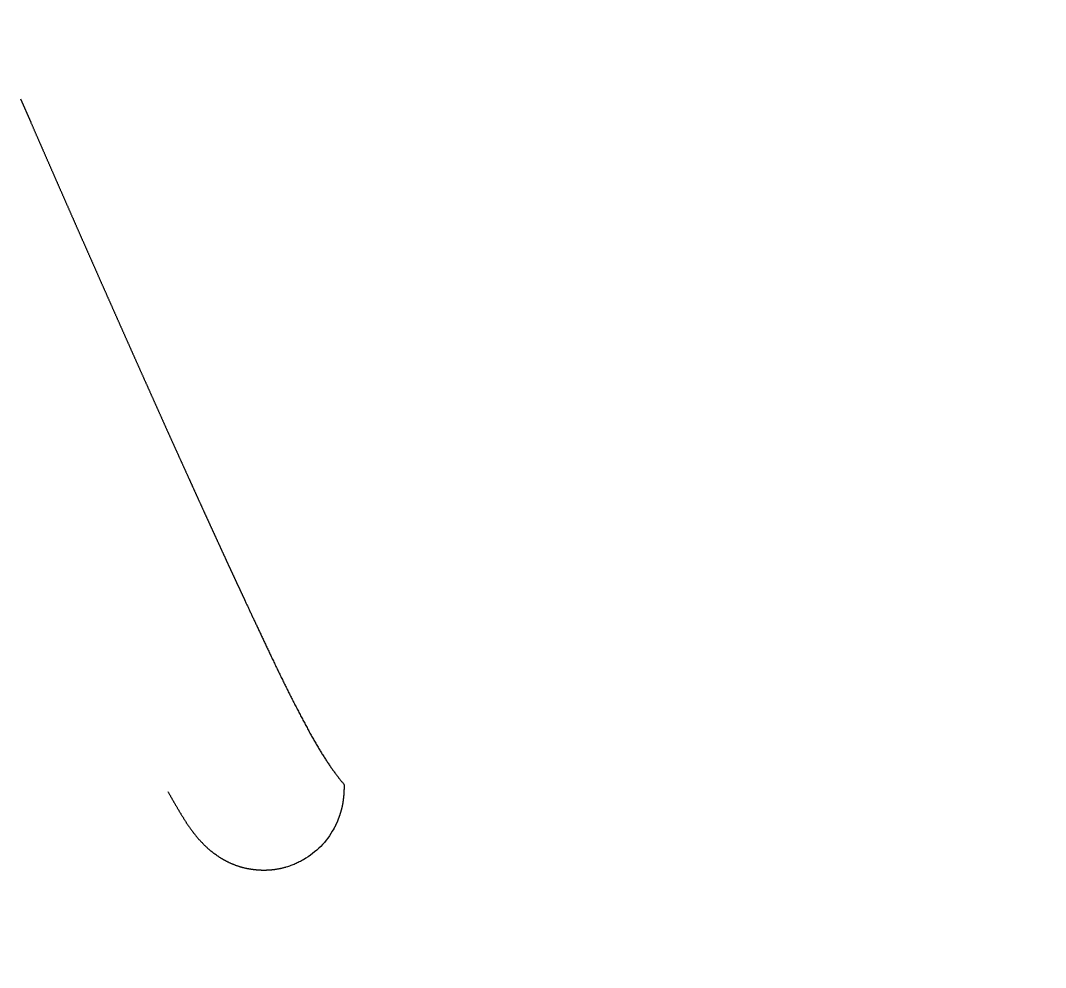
# Model space of a CAD drawing. Extents: x -120222 to -41942, y -19134 to 30932.
# Drawn here: x -97789.46 to -97749.42, y 2822.66 to 2859.68 of the extents above; entities that cross this region are included whole.
import ezdxf

# ---------------------------------------------------------------- set-up
doc = ezdxf.new("R2010")
doc.units = 0
doc.header["$LTSCALE"] = 150
doc.header["$MEASUREMENT"] = 0
doc.linetypes.add('______-18', pattern=[1.2, 0.6, -0.6])
doc.layers.get('0').update_dxf_attribs({"linetype": 'CONTINUOUS'})
doc.layers.add('___B', color=7, linetype='CONTINUOUS')

# ---------------------------------------------------------------- blocks, each defined once
blk = doc.blocks.new('____-247')
at = {"color": 1, "linetype": '______-18'}
blk.add_line((-104224.569, -1692.081), (-104224.17, -1692.996), dxfattribs=at)
at = {"color": 1, "linetype": '______-18', "flags": 128}
for points in [[(-104224.17, -1692.996), (-104224.16, -1693.019), (-104224.15, -1693.042), (-104224.14, -1693.065), (-104224.13, -1693.088), (-104224.12, -1693.111), (-104224.11, -1693.133), (-104224.1, -1693.156), (-104224.09, -1693.179), (-104224.08, -1693.202), (-104224.07, -1693.225), (-104224.06, -1693.248), (-104224.05, -1693.271), (-104224.04, -1693.293), (-104224.03, -1693.316), (-104224.02, -1693.339), (-104224.01, -1693.362), (-104224, -1693.385), (-104223.991, -1693.408), (-104223.981, -1693.43), (-104223.971, -1693.453), (-104223.961, -1693.476), (-104223.951, -1693.499), (-104223.941, -1693.522), (-104223.931, -1693.545), (-104223.921, -1693.567), (-104223.911, -1693.59), (-104223.901, -1693.613), (-104223.891, -1693.636), (-104223.881, -1693.659), (-104223.871, -1693.682), (-104223.861, -1693.704), (-104223.851, -1693.727), (-104223.841, -1693.75), (-104223.831, -1693.773), (-104223.821, -1693.796), (-104223.811, -1693.819), (-104223.801, -1693.841), (-104223.791, -1693.864), (-104223.781, -1693.887), (-104223.771, -1693.91), (-104223.761, -1693.933), (-104223.751, -1693.956), (-104223.741, -1693.978), (-104223.731, -1694.001), (-104223.721, -1694.024), (-104223.711, -1694.047), (-104223.701, -1694.07), (-104223.691, -1694.093), (-104223.681, -1694.115), (-104223.671, -1694.138), (-104223.661, -1694.161), (-104223.651, -1694.184), (-104223.641, -1694.207), (-104223.631, -1694.229), (-104223.621, -1694.252), (-104223.611, -1694.275), (-104223.601, -1694.298), (-104223.591, -1694.321), (-104223.582, -1694.344), (-104223.572, -1694.366), (-104223.562, -1694.389), (-104223.552, -1694.412), (-104223.542, -1694.435), (-104223.532, -1694.458), (-104223.522, -1694.481), (-104223.512, -1694.503), (-104223.502, -1694.526), (-104223.492, -1694.549), (-104223.482, -1694.572), (-104223.472, -1694.595), (-104223.462, -1694.617), (-104223.452, -1694.64), (-104223.442, -1694.663), (-104223.432, -1694.686), (-104223.422, -1694.709), (-104223.412, -1694.731), (-104223.402, -1694.754), (-104223.392, -1694.777), (-104223.382, -1694.8), (-104223.372, -1694.823), (-104223.362, -1694.845), (-104223.352, -1694.868), (-104223.342, -1694.891), (-104223.332, -1694.914), (-104223.322, -1694.936), (-104223.312, -1694.959), (-104223.302, -1694.982), (-104223.292, -1695.005), (-104223.282, -1695.027), (-104223.272, -1695.05), (-104223.262, -1695.073), (-104223.252, -1695.095), (-104223.242, -1695.118), (-104223.232, -1695.141), (-104223.222, -1695.164), (-104223.213, -1695.186), (-104223.203, -1695.209), (-104223.193, -1695.232), (-104223.183, -1695.254), (-104223.173, -1695.277), (-104223.163, -1695.3), (-104223.153, -1695.323), (-104223.143, -1695.345), (-104223.133, -1695.368), (-104223.123, -1695.391), (-104223.113, -1695.413), (-104223.103, -1695.436), (-104223.093, -1695.459), (-104223.083, -1695.481), (-104223.073, -1695.504), (-104223.063, -1695.527), (-104223.053, -1695.549), (-104223.043, -1695.572), (-104223.034, -1695.595), (-104223.024, -1695.617), (-104223.014, -1695.64), (-104223.004, -1695.663), (-104222.994, -1695.685), (-104222.984, -1695.708), (-104222.974, -1695.73), (-104222.964, -1695.753), (-104222.954, -1695.776), (-104222.944, -1695.798), (-104222.934, -1695.821), (-104222.924, -1695.844), (-104222.914, -1695.866), (-104222.905, -1695.889), (-104222.895, -1695.911), (-104222.885, -1695.934), (-104222.875, -1695.957), (-104222.865, -1695.979), (-104222.855, -1696.002), (-104222.845, -1696.024), (-104222.835, -1696.047), (-104222.825, -1696.069), (-104222.815, -1696.092), (-104222.805, -1696.115), (-104222.795, -1696.137), (-104222.786, -1696.16), (-104222.776, -1696.182), (-104222.766, -1696.205), (-104222.756, -1696.227), (-104222.746, -1696.25), (-104222.736, -1696.272), (-104222.726, -1696.295), (-104222.716, -1696.318), (-104222.706, -1696.34), (-104222.696, -1696.363), (-104222.687, -1696.385), (-104222.677, -1696.408), (-104222.667, -1696.43), (-104222.657, -1696.453), (-104222.647, -1696.475), (-104222.637, -1696.498), (-104222.627, -1696.52), (-104222.617, -1696.543), (-104222.607, -1696.565), (-104222.597, -1696.588), (-104222.588, -1696.61), (-104222.578, -1696.633), (-104222.568, -1696.655), (-104222.558, -1696.678), (-104222.548, -1696.7), (-104222.538, -1696.723), (-104222.528, -1696.745), (-104222.518, -1696.768), (-104222.509, -1696.79), (-104222.499, -1696.812), (-104222.489, -1696.835), (-104222.479, -1696.857), (-104222.469, -1696.88), (-104222.459, -1696.902), (-104222.449, -1696.925), (-104222.439, -1696.947), (-104222.43, -1696.97), (-104222.42, -1696.992), (-104222.41, -1697.014), (-104222.4, -1697.037), (-104222.39, -1697.059), (-104222.38, -1697.082), (-104222.37, -1697.104), (-104222.361, -1697.126), (-104222.351, -1697.149), (-104222.341, -1697.171), (-104222.331, -1697.194), (-104222.321, -1697.216), (-104222.311, -1697.238), (-104222.301, -1697.261), (-104222.291, -1697.283), (-104222.282, -1697.306), (-104222.272, -1697.328), (-104222.262, -1697.35), (-104222.252, -1697.373), (-104222.242, -1697.395), (-104222.232, -1697.417), (-104222.223, -1697.44), (-104222.213, -1697.462), (-104222.203, -1697.484), (-104222.193, -1697.507), (-104222.183, -1697.529), (-104222.173, -1697.551), (-104222.164, -1697.574), (-104222.154, -1697.596), (-104222.144, -1697.618), (-104222.134, -1697.641), (-104222.124, -1697.663), (-104222.114, -1697.685), (-104222.105, -1697.708), (-104222.095, -1697.73), (-104222.085, -1697.752), (-104222.075, -1697.774), (-104222.065, -1697.797), (-104222.055, -1697.819), (-104222.046, -1697.841), (-104222.036, -1697.863), (-104222.026, -1697.886), (-104222.016, -1697.908), (-104222.006, -1697.93), (-104221.997, -1697.952), (-104221.987, -1697.975), (-104221.977, -1697.997), (-104221.967, -1698.019), (-104221.957, -1698.041), (-104221.948, -1698.063), (-104221.938, -1698.086), (-104221.928, -1698.108), (-104221.918, -1698.13), (-104221.909, -1698.152), (-104221.899, -1698.174), (-104221.889, -1698.196), (-104221.879, -1698.219), (-104221.869, -1698.241), (-104221.86, -1698.263), (-104221.85, -1698.285), (-104221.84, -1698.307), (-104221.83, -1698.329), (-104221.821, -1698.351), (-104221.811, -1698.374), (-104221.801, -1698.396), (-104221.791, -1698.418), (-104221.782, -1698.44), (-104221.772, -1698.462), (-104221.762, -1698.484), (-104221.752, -1698.506), (-104221.743, -1698.528), (-104221.733, -1698.55), (-104221.723, -1698.572), (-104221.713, -1698.594), (-104221.704, -1698.616), (-104221.694, -1698.638), (-104221.684, -1698.661), (-104221.674, -1698.683), (-104221.665, -1698.705), (-104221.655, -1698.727), (-104221.645, -1698.749), (-104221.635, -1698.771), (-104221.626, -1698.793), (-104221.616, -1698.815), (-104221.606, -1698.837), (-104221.597, -1698.859), (-104221.587, -1698.881), (-104221.577, -1698.903), (-104221.567, -1698.925), (-104221.558, -1698.947), (-104221.548, -1698.969), (-104221.538, -1698.991), (-104221.529, -1699.013), (-104221.519, -1699.034), (-104221.509, -1699.056), (-104221.499, -1699.078), (-104221.49, -1699.1), (-104221.48, -1699.122), (-104221.47, -1699.144), (-104221.461, -1699.166), (-104221.451, -1699.188), (-104221.441, -1699.21), (-104221.432, -1699.232), (-104221.422, -1699.254), (-104221.412, -1699.276), (-104221.402, -1699.297), (-104221.393, -1699.319), (-104221.383, -1699.341), (-104221.373, -1699.363), (-104221.364, -1699.385), (-104221.354, -1699.407), (-104221.344, -1699.429), (-104221.335, -1699.45), (-104221.325, -1699.472), (-104221.315, -1699.494), (-104221.306, -1699.516), (-104221.296, -1699.538), (-104221.286, -1699.56), (-104221.277, -1699.581), (-104221.267, -1699.603), (-104221.257, -1699.625), (-104221.248, -1699.647), (-104221.238, -1699.669), (-104221.229, -1699.69), (-104221.219, -1699.712), (-104221.209, -1699.734), (-104221.2, -1699.756), (-104221.19, -1699.778), (-104221.18, -1699.799), (-104221.171, -1699.821), (-104221.161, -1699.843), (-104221.151, -1699.864), (-104221.142, -1699.886), (-104221.132, -1699.908), (-104221.123, -1699.93), (-104221.113, -1699.951), (-104221.103, -1699.973), (-104221.094, -1699.995), (-104221.084, -1700.017), (-104221.074, -1700.038), (-104221.065, -1700.06), (-104221.055, -1700.082), (-104221.046, -1700.103), (-104221.036, -1700.125), (-104221.026, -1700.147), (-104221.017, -1700.168), (-104221.007, -1700.19), (-104220.998, -1700.212), (-104220.988, -1700.233), (-104220.978, -1700.255), (-104220.969, -1700.276), (-104220.959, -1700.298), (-104220.95, -1700.32), (-104220.94, -1700.341), (-104220.93, -1700.363), (-104220.921, -1700.384), (-104220.911, -1700.406), (-104220.902, -1700.428), (-104220.892, -1700.449), (-104220.883, -1700.471), (-104220.873, -1700.492), (-104220.863, -1700.514), (-104220.854, -1700.535), (-104220.844, -1700.557), (-104220.835, -1700.578), (-104220.825, -1700.6), (-104220.816, -1700.621), (-104220.806, -1700.643), (-104220.797, -1700.664), (-104220.787, -1700.686), (-104220.778, -1700.707), (-104220.768, -1700.729), (-104220.759, -1700.75), (-104220.749, -1700.771), (-104220.74, -1700.793), (-104220.73, -1700.814), (-104220.721, -1700.836), (-104220.711, -1700.857), (-104220.702, -1700.878), (-104220.692, -1700.9), (-104220.683, -1700.921), (-104220.673, -1700.943), (-104220.664, -1700.964), (-104220.654, -1700.985), (-104220.645, -1701.007), (-104220.635, -1701.028), (-104220.626, -1701.049), (-104220.616, -1701.07), (-104220.607, -1701.092), (-104220.597, -1701.113), (-104220.588, -1701.134), (-104220.578, -1701.156), (-104220.569, -1701.177), (-104220.559, -1701.198), (-104220.55, -1701.219), (-104220.541, -1701.241), (-104220.531, -1701.262), (-104220.522, -1701.283), (-104220.512, -1701.304), (-104220.503, -1701.325), (-104220.493, -1701.347), (-104220.484, -1701.368), (-104220.475, -1701.389), (-104220.465, -1701.41), (-104220.456, -1701.431), (-104220.446, -1701.453), (-104220.437, -1701.474), (-104220.428, -1701.495), (-104220.418, -1701.516), (-104220.409, -1701.537), (-104220.399, -1701.558), (-104220.39, -1701.579), (-104220.381, -1701.6), (-104220.371, -1701.621), (-104220.362, -1701.642), (-104220.352, -1701.664), (-104220.343, -1701.685), (-104220.334, -1701.706), (-104220.324, -1701.727), (-104220.315, -1701.748), (-104220.306, -1701.769), (-104220.296, -1701.79), (-104220.287, -1701.811), (-104220.278, -1701.832), (-104220.268, -1701.853), (-104220.259, -1701.874), (-104220.249, -1701.895), (-104220.24, -1701.916), (-104220.231, -1701.937), (-104220.221, -1701.958), (-104220.212, -1701.979), (-104220.203, -1701.999), (-104220.193, -1702.02), (-104220.184, -1702.041), (-104220.175, -1702.062), (-104220.166, -1702.083), (-104220.156, -1702.104), (-104220.147, -1702.125), (-104220.138, -1702.146), (-104220.128, -1702.167), (-104220.119, -1702.187), (-104220.11, -1702.208), (-104220.1, -1702.229), (-104220.091, -1702.25), (-104220.082, -1702.271), (-104220.073, -1702.292), (-104220.063, -1702.312), (-104220.054, -1702.333), (-104220.045, -1702.354), (-104220.035, -1702.375), (-104220.026, -1702.395), (-104220.017, -1702.416), (-104220.008, -1702.437), (-104219.998, -1702.458), (-104219.989, -1702.478), (-104219.98, -1702.499), (-104219.971, -1702.52), (-104219.961, -1702.541), (-104219.952, -1702.561), (-104219.943, -1702.582), (-104219.934, -1702.603), (-104219.925, -1702.623), (-104219.915, -1702.644), (-104219.906, -1702.665), (-104219.897, -1702.685), (-104219.888, -1702.706), (-104219.878, -1702.727), (-104219.869, -1702.747), (-104219.86, -1702.768), (-104219.851, -1702.788), (-104219.842, -1702.809), (-104219.832, -1702.83), (-104219.823, -1702.85), (-104219.814, -1702.871), (-104219.805, -1702.891), (-104219.796, -1702.912), (-104219.786, -1702.932), (-104219.777, -1702.953), (-104219.768, -1702.973), (-104219.759, -1702.994), (-104219.75, -1703.014), (-104219.741, -1703.035), (-104219.732, -1703.055), (-104219.722, -1703.076), (-104219.713, -1703.096), (-104219.704, -1703.117), (-104219.695, -1703.137), (-104219.686, -1703.158), (-104219.677, -1703.178), (-104219.668, -1703.198), (-104219.658, -1703.219), (-104219.649, -1703.239), (-104219.64, -1703.26), (-104219.631, -1703.28), (-104219.622, -1703.3), (-104219.613, -1703.321), (-104219.604, -1703.341), (-104219.595, -1703.361), (-104219.586, -1703.382), (-104219.577, -1703.402), (-104219.567, -1703.422), (-104219.558, -1703.442), (-104219.549, -1703.463), (-104219.54, -1703.483), (-104219.531, -1703.503), (-104219.522, -1703.523), (-104219.513, -1703.544), (-104219.504, -1703.564), (-104219.495, -1703.584), (-104219.486, -1703.604), (-104219.477, -1703.624), (-104219.468, -1703.645), (-104219.459, -1703.665), (-104219.45, -1703.685), (-104219.441, -1703.705), (-104219.432, -1703.725), (-104219.423, -1703.745), (-104219.414, -1703.765), (-104219.405, -1703.786), (-104219.396, -1703.806), (-104219.387, -1703.826), (-104219.378, -1703.846), (-104219.369, -1703.866), (-104219.36, -1703.886), (-104219.351, -1703.906), (-104219.342, -1703.926), (-104219.333, -1703.946), (-104219.324, -1703.966), (-104219.315, -1703.986), (-104219.306, -1704.006), (-104219.297, -1704.026), (-104219.288, -1704.046), (-104219.279, -1704.066), (-104219.27, -1704.086), (-104219.261, -1704.106), (-104219.252, -1704.125), (-104219.244, -1704.145), (-104219.235, -1704.165), (-104219.226, -1704.185), (-104219.217, -1704.205), (-104219.208, -1704.225), (-104219.199, -1704.245), (-104219.19, -1704.265), (-104219.181, -1704.284), (-104219.172, -1704.304), (-104219.163, -1704.324), (-104219.155, -1704.344), (-104219.146, -1704.364), (-104219.137, -1704.383), (-104219.128, -1704.403), (-104219.119, -1704.423), (-104219.11, -1704.443), (-104219.101, -1704.462), (-104219.092, -1704.482), (-104219.084, -1704.502), (-104219.075, -1704.522), (-104219.066, -1704.541), (-104219.057, -1704.561), (-104219.048, -1704.581), (-104219.039, -1704.6), (-104219.031, -1704.62), (-104219.022, -1704.64), (-104219.013, -1704.659), (-104219.004, -1704.679), (-104218.995, -1704.698), (-104218.986, -1704.718), (-104218.978, -1704.738), (-104218.969, -1704.757), (-104218.96, -1704.777), (-104218.951, -1704.796), (-104218.943, -1704.816), (-104218.934, -1704.835), (-104218.925, -1704.855), (-104218.916, -1704.874), (-104218.907, -1704.894), (-104218.899, -1704.913), (-104218.89, -1704.933), (-104218.881, -1704.952), (-104218.872, -1704.972), (-104218.864, -1704.991), (-104218.855, -1705.011), (-104218.846, -1705.03), (-104218.837, -1705.049), (-104218.829, -1705.069), (-104218.82, -1705.088), (-104218.811, -1705.108), (-104218.803, -1705.127), (-104218.794, -1705.146), (-104218.785, -1705.166), (-104218.776, -1705.185), (-104218.768, -1705.204), (-104218.759, -1705.224), (-104218.75, -1705.243), (-104218.742, -1705.262), (-104218.733, -1705.282), (-104218.724, -1705.301), (-104218.716, -1705.32), (-104218.707, -1705.339), (-104218.698, -1705.359), (-104218.69, -1705.378), (-104218.681, -1705.397), (-104218.672, -1705.416), (-104218.664, -1705.435), (-104218.655, -1705.455), (-104218.646, -1705.474), (-104218.638, -1705.493), (-104218.629, -1705.512), (-104218.62, -1705.531), (-104218.612, -1705.55), (-104218.603, -1705.57), (-104218.595, -1705.589), (-104218.586, -1705.608), (-104218.577, -1705.627), (-104218.569, -1705.646), (-104218.56, -1705.665), (-104218.552, -1705.684), (-104218.543, -1705.703), (-104218.535, -1705.722), (-104218.526, -1705.741), (-104218.517, -1705.76), (-104218.509, -1705.779), (-104218.5, -1705.798), (-104218.492, -1705.817), (-104218.483, -1705.836), (-104218.475, -1705.855), (-104218.466, -1705.874), (-104218.458, -1705.892), (-104218.449, -1705.911), (-104218.441, -1705.93), (-104218.432, -1705.949), (-104218.424, -1705.968), (-104218.415, -1705.987), (-104218.407, -1706.006), (-104218.398, -1706.024), (-104218.39, -1706.043), (-104218.381, -1706.062), (-104218.373, -1706.081), (-104218.364, -1706.1), (-104218.356, -1706.118), (-104218.347, -1706.137), (-104218.339, -1706.156), (-104218.33, -1706.174), (-104218.322, -1706.193), (-104218.313, -1706.212), (-104218.305, -1706.23), (-104218.297, -1706.249), (-104218.288, -1706.268), (-104218.28, -1706.286), (-104218.271, -1706.305), (-104218.263, -1706.324), (-104218.254, -1706.342), (-104218.246, -1706.361), (-104218.238, -1706.379), (-104218.229, -1706.398), (-104218.221, -1706.416), (-104218.213, -1706.435), (-104218.204, -1706.454), (-104218.196, -1706.472), (-104218.187, -1706.491), (-104218.179, -1706.509), (-104218.171, -1706.527), (-104218.162, -1706.546), (-104218.154, -1706.564), (-104218.146, -1706.583), (-104218.137, -1706.601), (-104218.129, -1706.62), (-104218.121, -1706.638), (-104218.112, -1706.656), (-104218.104, -1706.675), (-104218.096, -1706.693), (-104218.087, -1706.711), (-104218.079, -1706.73), (-104218.071, -1706.748), (-104218.063, -1706.766), (-104218.054, -1706.785), (-104218.046, -1706.803), (-104218.038, -1706.821), (-104218.029, -1706.84), (-104218.021, -1706.858), (-104218.013, -1706.876), (-104218.005, -1706.894), (-104217.996, -1706.912), (-104217.988, -1706.931), (-104217.98, -1706.949), (-104217.972, -1706.967), (-104217.964, -1706.985), (-104217.955, -1707.003), (-104217.947, -1707.021), (-104217.939, -1707.039), (-104217.931, -1707.058), (-104217.922, -1707.076), (-104217.914, -1707.094), (-104217.906, -1707.112), (-104217.898, -1707.13), (-104217.89, -1707.148), (-104217.882, -1707.166), (-104217.873, -1707.184), (-104217.865, -1707.202), (-104217.857, -1707.22), (-104217.849, -1707.238), (-104217.841, -1707.256), (-104217.833, -1707.274), (-104217.824, -1707.292), (-104217.816, -1707.31), (-104217.808, -1707.328), (-104217.8, -1707.345), (-104217.792, -1707.363), (-104217.784, -1707.381), (-104217.776, -1707.399), (-104217.768, -1707.417), (-104217.76, -1707.435), (-104217.751, -1707.453), (-104217.743, -1707.47), (-104217.735, -1707.488), (-104217.727, -1707.506), (-104217.719, -1707.524), (-104217.711, -1707.541), (-104217.703, -1707.559), (-104217.695, -1707.577), (-104217.687, -1707.595), (-104217.679, -1707.612), (-104217.671, -1707.63), (-104217.663, -1707.648), (-104217.655, -1707.665), (-104217.647, -1707.683), (-104217.639, -1707.701), (-104217.631, -1707.718), (-104217.623, -1707.736), (-104217.615, -1707.754), (-104217.607, -1707.771), (-104217.599, -1707.789), (-104217.591, -1707.806), (-104217.583, -1707.824), (-104217.575, -1707.841), (-104217.567, -1707.859), (-104217.559, -1707.876), (-104217.551, -1707.894), (-104217.543, -1707.911), (-104217.535, -1707.929), (-104217.527, -1707.946), (-104217.519, -1707.964), (-104217.511, -1707.981), (-104217.503, -1707.999), (-104217.495, -1708.016), (-104217.487, -1708.033), (-104217.479, -1708.051), (-104217.471, -1708.068), (-104217.464, -1708.085), (-104217.456, -1708.103), (-104217.448, -1708.12), (-104217.44, -1708.137), (-104217.432, -1708.154), (-104217.424, -1708.172), (-104217.416, -1708.189), (-104217.409, -1708.206), (-104217.401, -1708.223), (-104217.393, -1708.241), (-104217.385, -1708.258), (-104217.377, -1708.275), (-104217.369, -1708.292), (-104217.362, -1708.309), (-104217.354, -1708.326), (-104217.346, -1708.343), (-104217.338, -1708.36), (-104217.33, -1708.377), (-104217.323, -1708.395), (-104217.315, -1708.412), (-104217.307, -1708.429), (-104217.299, -1708.446), (-104217.292, -1708.463), (-104217.284, -1708.48), (-104217.276, -1708.497), (-104217.268, -1708.513), (-104217.261, -1708.53), (-104217.253, -1708.547), (-104217.245, -1708.564), (-104217.237, -1708.581), (-104217.23, -1708.598), (-104217.222, -1708.615), (-104217.214, -1708.632), (-104217.207, -1708.648), (-104217.199, -1708.665), (-104217.191, -1708.682), (-104217.184, -1708.699), (-104217.176, -1708.716), (-104217.168, -1708.732), (-104217.161, -1708.749), (-104217.153, -1708.766), (-104217.145, -1708.783), (-104217.138, -1708.799), (-104217.13, -1708.816), (-104217.123, -1708.833), (-104217.115, -1708.849), (-104217.107, -1708.866), (-104217.1, -1708.882), (-104217.092, -1708.899), (-104217.085, -1708.916), (-104217.077, -1708.932), (-104217.069, -1708.949), (-104217.062, -1708.965), (-104217.054, -1708.982), (-104217.047, -1708.998), (-104217.039, -1709.015), (-104217.032, -1709.031), (-104217.024, -1709.048), (-104217.017, -1709.064), (-104217.009, -1709.081), (-104217.002, -1709.097), (-104216.994, -1709.113), (-104216.987, -1709.13), (-104216.979, -1709.146), (-104216.972, -1709.162), (-104216.964, -1709.179), (-104216.957, -1709.195), (-104216.949, -1709.211), (-104216.942, -1709.228), (-104216.934, -1709.244), (-104216.927, -1709.26), (-104216.919, -1709.276), (-104216.912, -1709.293), (-104216.905, -1709.309), (-104216.897, -1709.325), (-104216.89, -1709.341), (-104216.882, -1709.357), (-104216.875, -1709.374), (-104216.867, -1709.39), (-104216.86, -1709.406), (-104216.853, -1709.422), (-104216.845, -1709.438), (-104216.838, -1709.454), (-104216.831, -1709.47), (-104216.823, -1709.486), (-104216.816, -1709.502), (-104216.808, -1709.518), (-104216.801, -1709.534), (-104216.794, -1709.55), (-104216.786, -1709.566), (-104216.779, -1709.582), (-104216.772, -1709.598), (-104216.764, -1709.614), (-104216.757, -1709.63), (-104216.75, -1709.646), (-104216.743, -1709.662), (-104216.735, -1709.678), (-104216.728, -1709.694), (-104216.721, -1709.709), (-104216.713, -1709.725), (-104216.706, -1709.741), (-104216.699, -1709.757), (-104216.692, -1709.773), (-104216.684, -1709.788), (-104216.677, -1709.804), (-104216.67, -1709.82), (-104216.663, -1709.836), (-104216.655, -1709.851), (-104216.648, -1709.867), (-104216.641, -1709.883), (-104216.634, -1709.898), (-104216.627, -1709.914), (-104216.619, -1709.929), (-104216.612, -1709.945), (-104216.605, -1709.96), (-104216.598, -1709.976), (-104216.591, -1709.991), (-104216.584, -1710.006), (-104216.577, -1710.021), (-104216.57, -1710.036), (-104216.563, -1710.051), (-104216.557, -1710.066), (-104216.55, -1710.081), (-104216.543, -1710.096), (-104216.536, -1710.11), (-104216.529, -1710.125), (-104216.523, -1710.14), (-104216.516, -1710.154), (-104216.509, -1710.168), (-104216.503, -1710.183), (-104216.496, -1710.197), (-104216.49, -1710.211), (-104216.483, -1710.225), (-104216.477, -1710.239), (-104216.47, -1710.253), (-104216.464, -1710.267), (-104216.457, -1710.281), (-104216.451, -1710.295), (-104216.445, -1710.309), (-104216.438, -1710.322), (-104216.432, -1710.336), (-104216.426, -1710.349), (-104216.42, -1710.363), (-104216.414, -1710.376), (-104216.407, -1710.39), (-104216.401, -1710.403), (-104216.395, -1710.416), (-104216.389, -1710.429), (-104216.383, -1710.442), (-104216.377, -1710.455), (-104216.371, -1710.468), (-104216.365, -1710.481), (-104216.359, -1710.493), (-104216.354, -1710.506), (-104216.348, -1710.519), (-104216.342, -1710.531), (-104216.336, -1710.543), (-104216.331, -1710.556), (-104216.325, -1710.568), (-104216.319, -1710.58), (-104216.314, -1710.593), (-104216.308, -1710.605), (-104216.302, -1710.617), (-104216.297, -1710.629), (-104216.291, -1710.64), (-104216.286, -1710.652), (-104216.281, -1710.664), (-104216.275, -1710.676), (-104216.27, -1710.687), (-104216.264, -1710.699), (-104216.259, -1710.71), (-104216.254, -1710.722), (-104216.249, -1710.733), (-104216.243, -1710.744), (-104216.238, -1710.755), (-104216.233, -1710.766), (-104216.228, -1710.777), (-104216.223, -1710.788), (-104216.218, -1710.799), (-104216.213, -1710.81), (-104216.208, -1710.821), (-104216.203, -1710.832), (-104216.198, -1710.842), (-104216.193, -1710.853), (-104216.188, -1710.863), (-104216.183, -1710.873), (-104216.179, -1710.884), (-104216.174, -1710.894), (-104216.169, -1710.904), (-104216.165, -1710.914), (-104216.16, -1710.924), (-104216.155, -1710.934), (-104216.151, -1710.944), (-104216.146, -1710.954), (-104216.142, -1710.963), (-104216.137, -1710.973), (-104216.133, -1710.983), (-104216.128, -1710.992), (-104216.124, -1711.001), (-104216.12, -1711.011), (-104216.115, -1711.02), (-104216.111, -1711.029), (-104216.107, -1711.038), (-104216.103, -1711.047), (-104216.099, -1711.056), (-104216.095, -1711.065), (-104216.09, -1711.074), (-104216.086, -1711.083), (-104216.082, -1711.092), (-104216.078, -1711.1), (-104216.074, -1711.109), (-104216.07, -1711.117), (-104216.067, -1711.125), (-104216.063, -1711.134), (-104216.059, -1711.142), (-104216.055, -1711.15), (-104216.051, -1711.158), (-104216.048, -1711.166), (-104216.044, -1711.174), (-104216.04, -1711.182), (-104216.037, -1711.19), (-104216.033, -1711.198), (-104216.03, -1711.205), (-104216.026, -1711.213), (-104216.023, -1711.22), (-104216.019, -1711.228), (-104216.016, -1711.235), (-104216.012, -1711.242), (-104216.009, -1711.25), (-104216.006, -1711.257), (-104216.002, -1711.264), (-104215.999, -1711.271), (-104215.996, -1711.278), (-104215.993, -1711.284), (-104215.99, -1711.291), (-104215.986, -1711.298), (-104215.983, -1711.304), (-104215.98, -1711.311), (-104215.977, -1711.317), (-104215.974, -1711.324), (-104215.971, -1711.33), (-104215.968, -1711.337), (-104215.965, -1711.343), (-104215.962, -1711.35), (-104215.959, -1711.356), (-104215.956, -1711.362), (-104215.954, -1711.369), (-104215.951, -1711.375), (-104215.948, -1711.382), (-104215.945, -1711.388), (-104215.942, -1711.394), (-104215.939, -1711.401), (-104215.936, -1711.407), (-104215.933, -1711.413), (-104215.93, -1711.42), (-104215.927, -1711.426), (-104215.924, -1711.433), (-104215.921, -1711.439), (-104215.918, -1711.445), (-104215.915, -1711.452), (-104215.912, -1711.458), (-104215.909, -1711.464), (-104215.906, -1711.471), (-104215.903, -1711.477), (-104215.9, -1711.483), (-104215.897, -1711.49), (-104215.894, -1711.496), (-104215.891, -1711.502), (-104215.888, -1711.509), (-104215.885, -1711.515), (-104215.882, -1711.521), (-104215.88, -1711.528), (-104215.877, -1711.534), (-104215.874, -1711.54), (-104215.871, -1711.546), (-104215.868, -1711.553), (-104215.865, -1711.559), (-104215.862, -1711.565), (-104215.859, -1711.572), (-104215.856, -1711.578), (-104215.853, -1711.584), (-104215.85, -1711.59), (-104215.847, -1711.597), (-104215.844, -1711.603), (-104215.841, -1711.609), (-104215.839, -1711.616), (-104215.836, -1711.622), (-104215.833, -1711.628), (-104215.83, -1711.634), (-104215.827, -1711.641), (-104215.824, -1711.647), (-104215.821, -1711.653), (-104215.818, -1711.659), (-104215.815, -1711.665), (-104215.812, -1711.672), (-104215.809, -1711.678), (-104215.807, -1711.684), (-104215.804, -1711.69), (-104215.801, -1711.697), (-104215.798, -1711.703), (-104215.795, -1711.709), (-104215.792, -1711.715), (-104215.789, -1711.721), (-104215.789, -1711.721)], [(-104215.789, -1711.721), (-104215.776, -1711.75), (-104215.762, -1711.779), (-104215.748, -1711.809), (-104215.735, -1711.838), (-104215.721, -1711.868), (-104215.707, -1711.898), (-104215.693, -1711.928), (-104215.678, -1711.959), (-104215.664, -1711.989), (-104215.65, -1712.02), (-104215.635, -1712.051), (-104215.62, -1712.083), (-104215.606, -1712.114), (-104215.591, -1712.146), (-104215.576, -1712.178), (-104215.561, -1712.21), (-104215.545, -1712.242), (-104215.53, -1712.275), (-104215.515, -1712.308), (-104215.499, -1712.341), (-104215.484, -1712.374), (-104215.468, -1712.408), (-104215.452, -1712.442), (-104215.436, -1712.476), (-104215.42, -1712.51), (-104215.404, -1712.544), (-104215.388, -1712.579), (-104215.371, -1712.614), (-104215.355, -1712.649), (-104215.338, -1712.684), (-104215.321, -1712.72), (-104215.305, -1712.755), (-104215.288, -1712.791), (-104215.271, -1712.827), (-104215.254, -1712.864), (-104215.236, -1712.901), (-104215.219, -1712.937), (-104215.202, -1712.974), (-104215.184, -1713.012), (-104215.166, -1713.049), (-104215.149, -1713.087), (-104215.131, -1713.125), (-104215.113, -1713.163), (-104215.095, -1713.202), (-104215.077, -1713.24), (-104215.058, -1713.279), (-104215.04, -1713.318), (-104215.021, -1713.357), (-104215.003, -1713.397), (-104214.984, -1713.437), (-104214.965, -1713.477), (-104214.946, -1713.517), (-104214.927, -1713.557), (-104214.908, -1713.598), (-104214.889, -1713.639), (-104214.869, -1713.68), (-104214.85, -1713.721), (-104214.83, -1713.762), (-104214.811, -1713.804), (-104214.791, -1713.846), (-104214.771, -1713.888), (-104214.751, -1713.931), (-104214.731, -1713.973), (-104214.711, -1714.016), (-104214.69, -1714.059), (-104214.67, -1714.102), (-104214.65, -1714.145), (-104214.629, -1714.188), (-104214.609, -1714.231), (-104214.588, -1714.274), (-104214.568, -1714.317), (-104214.547, -1714.359), (-104214.526, -1714.402), (-104214.506, -1714.445), (-104214.485, -1714.488), (-104214.464, -1714.531), (-104214.444, -1714.574), (-104214.423, -1714.617), (-104214.402, -1714.659), (-104214.381, -1714.702), (-104214.36, -1714.745), (-104214.339, -1714.788), (-104214.318, -1714.831), (-104214.297, -1714.874), (-104214.276, -1714.916), (-104214.255, -1714.959), (-104214.234, -1715.002), (-104214.212, -1715.045), (-104214.191, -1715.087), (-104214.17, -1715.13), (-104214.148, -1715.173), (-104214.127, -1715.216), (-104214.106, -1715.258), (-104214.084, -1715.301), (-104214.063, -1715.344), (-104214.041, -1715.386), (-104214.019, -1715.429), (-104213.998, -1715.472), (-104213.976, -1715.515), (-104213.954, -1715.557), (-104213.933, -1715.6), (-104213.911, -1715.643), (-104213.889, -1715.685), (-104213.867, -1715.728), (-104213.845, -1715.77), (-104213.823, -1715.813), (-104213.801, -1715.856), (-104213.779, -1715.898), (-104213.757, -1715.941), (-104213.735, -1715.983), (-104213.713, -1716.026), (-104213.691, -1716.069), (-104213.669, -1716.111), (-104213.646, -1716.154), (-104213.624, -1716.196), (-104213.602, -1716.239), (-104213.579, -1716.281), (-104213.557, -1716.324), (-104213.534, -1716.366), (-104213.512, -1716.409), (-104213.489, -1716.451), (-104213.467, -1716.494), (-104213.444, -1716.536), (-104213.421, -1716.579), (-104213.399, -1716.621), (-104213.376, -1716.664), (-104213.353, -1716.706), (-104213.33, -1716.749), (-104213.307, -1716.791), (-104213.285, -1716.833), (-104213.262, -1716.875), (-104213.239, -1716.916), (-104213.216, -1716.957), (-104213.194, -1716.998), (-104213.171, -1717.039), (-104213.148, -1717.079), (-104213.126, -1717.119), (-104213.103, -1717.159), (-104213.081, -1717.198), (-104213.058, -1717.237), (-104213.036, -1717.276), (-104213.013, -1717.315), (-104212.991, -1717.353), (-104212.968, -1717.391), (-104212.946, -1717.429), (-104212.924, -1717.466), (-104212.902, -1717.503), (-104212.879, -1717.54), (-104212.857, -1717.576), (-104212.835, -1717.613), (-104212.813, -1717.649), (-104212.791, -1717.684), (-104212.769, -1717.72), (-104212.746, -1717.755), (-104212.724, -1717.79), (-104212.702, -1717.824), (-104212.68, -1717.858), (-104212.659, -1717.892), (-104212.637, -1717.926), (-104212.615, -1717.959), (-104212.593, -1717.992), (-104212.571, -1718.025), (-104212.549, -1718.057), (-104212.528, -1718.09), (-104212.506, -1718.122), (-104212.484, -1718.153), (-104212.463, -1718.185), (-104212.441, -1718.216), (-104212.419, -1718.246), (-104212.398, -1718.277), (-104212.376, -1718.307), (-104212.355, -1718.337), (-104212.333, -1718.366), (-104212.312, -1718.396), (-104212.29, -1718.425), (-104212.269, -1718.453), (-104212.248, -1718.482), (-104212.226, -1718.51), (-104212.205, -1718.538), (-104212.184, -1718.565), (-104212.163, -1718.593), (-104212.142, -1718.62), (-104212.12, -1718.646), (-104212.099, -1718.673), (-104212.078, -1718.699), (-104212.057, -1718.725), (-104212.036, -1718.75), (-104212.015, -1718.776), (-104211.994, -1718.8), (-104211.973, -1718.825), (-104211.952, -1718.85), (-104211.931, -1718.874), (-104211.931, -1718.874)], [(-104218.81, -1719.163), (-104218.799, -1719.182), (-104218.789, -1719.201), (-104218.779, -1719.22), (-104218.768, -1719.239), (-104218.758, -1719.258), (-104218.747, -1719.276), (-104218.736, -1719.295), (-104218.726, -1719.314), (-104218.715, -1719.333), (-104218.705, -1719.352), (-104218.694, -1719.371), (-104218.683, -1719.389), (-104218.673, -1719.408), (-104218.662, -1719.427), (-104218.651, -1719.446), (-104218.641, -1719.464), (-104218.63, -1719.483), (-104218.619, -1719.502), (-104218.608, -1719.521), (-104218.598, -1719.54), (-104218.587, -1719.558), (-104218.576, -1719.577), (-104218.565, -1719.596), (-104218.554, -1719.615), (-104218.543, -1719.633), (-104218.532, -1719.652), (-104218.521, -1719.671), (-104218.511, -1719.69), (-104218.5, -1719.708), (-104218.489, -1719.727), (-104218.478, -1719.746), (-104218.466, -1719.764), (-104218.455, -1719.783), (-104218.444, -1719.802), (-104218.433, -1719.82), (-104218.422, -1719.839), (-104218.411, -1719.858), (-104218.4, -1719.877), (-104218.389, -1719.895), (-104218.378, -1719.914), (-104218.366, -1719.933), (-104218.355, -1719.951), (-104218.344, -1719.97), (-104218.333, -1719.989), (-104218.321, -1720.007), (-104218.31, -1720.026), (-104218.299, -1720.044), (-104218.287, -1720.063), (-104218.276, -1720.082), (-104218.265, -1720.1), (-104218.253, -1720.119), (-104218.242, -1720.138), (-104218.23, -1720.156), (-104218.219, -1720.175), (-104218.207, -1720.193), (-104218.196, -1720.212), (-104218.184, -1720.231), (-104218.173, -1720.249), (-104218.161, -1720.268), (-104218.15, -1720.286), (-104218.138, -1720.305), (-104218.126, -1720.323), (-104218.115, -1720.342), (-104218.103, -1720.36), (-104218.091, -1720.379), (-104218.08, -1720.397), (-104218.068, -1720.416), (-104218.056, -1720.434), (-104218.044, -1720.452), (-104218.032, -1720.471), (-104218.02, -1720.489), (-104218.008, -1720.507), (-104217.995, -1720.525), (-104217.983, -1720.543), (-104217.971, -1720.561), (-104217.958, -1720.578), (-104217.946, -1720.596), (-104217.933, -1720.614), (-104217.92, -1720.631), (-104217.908, -1720.649), (-104217.895, -1720.666), (-104217.882, -1720.684), (-104217.869, -1720.701), (-104217.856, -1720.718), (-104217.843, -1720.736), (-104217.83, -1720.753), (-104217.817, -1720.77), (-104217.803, -1720.787), (-104217.79, -1720.804), (-104217.776, -1720.821), (-104217.763, -1720.837), (-104217.749, -1720.854), (-104217.736, -1720.871), (-104217.722, -1720.888), (-104217.708, -1720.904), (-104217.694, -1720.921), (-104217.68, -1720.937), (-104217.667, -1720.953), (-104217.652, -1720.97), (-104217.638, -1720.986), (-104217.624, -1721.002), (-104217.61, -1721.018), (-104217.596, -1721.034), (-104217.581, -1721.05), (-104217.567, -1721.066), (-104217.552, -1721.082), (-104217.538, -1721.098), (-104217.523, -1721.113), (-104217.508, -1721.129), (-104217.493, -1721.145), (-104217.478, -1721.16), (-104217.463, -1721.175), (-104217.448, -1721.191), (-104217.433, -1721.206), (-104217.418, -1721.221), (-104217.403, -1721.237), (-104217.388, -1721.252), (-104217.372, -1721.267), (-104217.357, -1721.282), (-104217.341, -1721.297), (-104217.326, -1721.312), (-104217.31, -1721.326), (-104217.294, -1721.341), (-104217.279, -1721.356), (-104217.263, -1721.37), (-104217.247, -1721.385), (-104217.231, -1721.399), (-104217.215, -1721.414), (-104217.215, -1721.414)]]:
    blk.add_lwpolyline(points, dxfattribs=at)
blk.add_lwpolyline([(-104211.931, -1718.874, -0.006616), (-104211.93, -1718.982), (-104211.93, -1718.982), (-104211.93, -1718.986), (-104211.93, -1718.99), (-104211.93, -1718.994), (-104211.93, -1718.998), (-104211.93, -1719.002), (-104211.93, -1719.006), (-104211.93, -1719.01), (-104211.93, -1719.014), (-104211.93, -1719.018), (-104211.93, -1719.022), (-104211.93, -1719.026), (-104211.93, -1719.029), (-104211.93, -1719.033), (-104211.93, -1719.037), (-104211.93, -1719.041), (-104211.93, -1719.045), (-104211.93, -1719.049), (-104211.93, -1719.053), (-104211.93, -1719.057), (-104211.93, -1719.061), (-104211.93, -1719.065), (-104211.93, -1719.069), (-104211.93, -1719.073), (-104211.93, -1719.077), (-104211.93, -1719.081), (-104211.931, -1719.085), (-104211.931, -1719.089), (-104211.931, -1719.093), (-104211.931, -1719.097), (-104211.931, -1719.101), (-104211.931, -1719.105), (-104211.931, -1719.109), (-104211.931, -1719.113), (-104211.931, -1719.117), (-104211.931, -1719.121), (-104211.932, -1719.125), (-104211.932, -1719.129), (-104211.932, -1719.133), (-104211.932, -1719.137), (-104211.932, -1719.141), (-104211.932, -1719.145), (-104211.932, -1719.148), (-104211.933, -1719.152), (-104211.933, -1719.156), (-104211.933, -1719.16), (-104211.933, -1719.164), (-104211.933, -1719.168), (-104211.934, -1719.172), (-104211.934, -1719.176), (-104211.934, -1719.18), (-104211.934, -1719.184), (-104211.934, -1719.188), (-104211.935, -1719.192), (-104211.935, -1719.196), (-104211.935, -1719.2), (-104211.935, -1719.204), (-104211.935, -1719.208), (-104211.936, -1719.212), (-104211.936, -1719.216), (-104211.936, -1719.22), (-104211.936, -1719.224), (-104211.937, -1719.228), (-104211.937, -1719.232), (-104211.937, -1719.236), (-104211.937, -1719.24), (-104211.938, -1719.244), (-104211.938, -1719.248), (-104211.938, -1719.252), (-104211.938, -1719.256), (-104211.939, -1719.26), (-104211.939, -1719.265), (-104211.939, -1719.269), (-104211.94, -1719.273), (-104211.94, -1719.278), (-104211.941, -1719.282), (-104211.941, -1719.286), (-104211.941, -1719.291), (-104211.942, -1719.295), (-104211.942, -1719.3), (-104211.942, -1719.305), (-104211.943, -1719.309), (-104211.943, -1719.314), (-104211.944, -1719.319), (-104211.944, -1719.323), (-104211.945, -1719.328), (-104211.945, -1719.333), (-104211.946, -1719.338), (-104211.946, -1719.343), (-104211.947, -1719.348), (-104211.947, -1719.353), (-104211.948, -1719.358), (-104211.948, -1719.363), (-104211.949, -1719.368), (-104211.949, -1719.373), (-104211.95, -1719.379), (-104211.95, -1719.384), (-104211.951, -1719.389), (-104211.952, -1719.394), (-104211.952, -1719.4), (-104211.953, -1719.405), (-104211.953, -1719.411), (-104211.954, -1719.416), (-104211.955, -1719.422), (-104211.955, -1719.427), (-104211.956, -1719.433), (-104211.957, -1719.439), (-104211.957, -1719.444), (-104211.958, -1719.45), (-104211.959, -1719.456), (-104211.96, -1719.462), (-104211.96, -1719.468), (-104211.961, -1719.474), (-104211.962, -1719.48), (-104211.962, -1719.486), (-104211.963, -1719.492), (-104211.964, -1719.498), (-104211.965, -1719.504), (-104211.966, -1719.51), (-104211.966, -1719.516), (-104211.967, -1719.522), (-104211.968, -1719.529), (-104211.969, -1719.535), (-104211.97, -1719.541), (-104211.971, -1719.548), (-104211.971, -1719.554), (-104211.972, -1719.561), (-104211.973, -1719.567), (-104211.974, -1719.574), (-104211.975, -1719.581), (-104211.976, -1719.587), (-104211.977, -1719.594), (-104211.978, -1719.601), (-104211.979, -1719.607), (-104211.98, -1719.614), (-104211.981, -1719.621), (-104211.982, -1719.628), (-104211.983, -1719.635), (-104211.985, -1719.642), (-104211.986, -1719.649), (-104211.987, -1719.656), (-104211.988, -1719.663), (-104211.99, -1719.67), (-104211.991, -1719.677), (-104211.993, -1719.684), (-104211.994, -1719.691), (-104211.995, -1719.699), (-104211.997, -1719.706), (-104211.998, -1719.713), (-104212, -1719.721), (-104212.002, -1719.728), (-104212.003, -1719.735), (-104212.005, -1719.743), (-104212.006, -1719.75), (-104212.008, -1719.758), (-104212.01, -1719.766), (-104212.012, -1719.773), (-104212.013, -1719.781), (-104212.015, -1719.788), (-104212.017, -1719.796), (-104212.019, -1719.804), (-104212.021, -1719.812), (-104212.023, -1719.82), (-104212.025, -1719.827), (-104212.027, -1719.835), (-104212.029, -1719.843), (-104212.031, -1719.851), (-104212.033, -1719.859), (-104212.035, -1719.867), (-104212.037, -1719.875), (-104212.04, -1719.884), (-104212.042, -1719.892), (-104212.044, -1719.9), (-104212.046, -1719.908), (-104212.049, -1719.916), (-104212.051, -1719.925), (-104212.053, -1719.933), (-104212.056, -1719.942), (-104212.058, -1719.95), (-104212.061, -1719.958), (-104212.063, -1719.967), (-104212.066, -1719.975), (-104212.068, -1719.984), (-104212.071, -1719.993), (-104212.074, -1720.001), (-104212.076, -1720.01), (-104212.079, -1720.019), (-104212.082, -1720.027), (-104212.085, -1720.036), (-104212.087, -1720.045), (-104212.09, -1720.054), (-104212.093, -1720.063), (-104212.096, -1720.072), (-104212.099, -1720.081), (-104212.102, -1720.09), (-104212.105, -1720.099), (-104212.108, -1720.108), (-104212.111, -1720.116), (-104212.114, -1720.125), (-104212.117, -1720.134), (-104212.12, -1720.143), (-104212.123, -1720.152), (-104212.126, -1720.161), (-104212.129, -1720.17), (-104212.133, -1720.178), (-104212.136, -1720.187), (-104212.139, -1720.196), (-104212.142, -1720.205), (-104212.146, -1720.214), (-104212.149, -1720.222), (-104212.152, -1720.231), (-104212.156, -1720.24), (-104212.159, -1720.249), (-104212.163, -1720.257), (-104212.166, -1720.266), (-104212.169, -1720.275), (-104212.173, -1720.283), (-104212.176, -1720.292), (-104212.18, -1720.301), (-104212.184, -1720.309), (-104212.187, -1720.318), (-104212.191, -1720.327), (-104212.195, -1720.335), (-104212.198, -1720.344), (-104212.202, -1720.353), (-104212.206, -1720.361), (-104212.209, -1720.37), (-104212.213, -1720.378), (-104212.217, -1720.387), (-104212.221, -1720.395), (-104212.225, -1720.404), (-104212.229, -1720.412), (-104212.232, -1720.421), (-104212.236, -1720.429), (-104212.24, -1720.438), (-104212.244, -1720.446), (-104212.248, -1720.455), (-104212.252, -1720.463), (-104212.257, -1720.472), (-104212.261, -1720.48), (-104212.265, -1720.489), (-104212.269, -1720.497), (-104212.273, -1720.505), (-104212.277, -1720.514), (-104212.281, -1720.522), (-104212.286, -1720.53), (-104212.29, -1720.539), (-104212.294, -1720.547), (-104212.299, -1720.555), (-104212.303, -1720.564), (-104212.307, -1720.572), (-104212.312, -1720.58), (-104212.316, -1720.589), (-104212.321, -1720.597), (-104212.325, -1720.605), (-104212.33, -1720.613), (-104212.334, -1720.621), (-104212.334, -1720.621), (-104212.334, -1720.621), (-104212.334, -1720.621, -0.136922), (-104213.515, -1721.827), (-104213.515, -1721.827), (-104213.515, -1721.827, -0.058611), (-104214.185, -1722.116), (-104214.185, -1722.116), (-104214.204, -1722.122), (-104214.222, -1722.127), (-104214.241, -1722.132), (-104214.259, -1722.137), (-104214.278, -1722.142), (-104214.296, -1722.147), (-104214.315, -1722.152), (-104214.333, -1722.156), (-104214.352, -1722.161), (-104214.371, -1722.165), (-104214.389, -1722.169), (-104214.408, -1722.173), (-104214.427, -1722.177), (-104214.445, -1722.181), (-104214.464, -1722.185), (-104214.483, -1722.189), (-104214.502, -1722.192), (-104214.52, -1722.196), (-104214.539, -1722.199), (-104214.558, -1722.202), (-104214.577, -1722.205), (-104214.596, -1722.208), (-104214.614, -1722.211), (-104214.633, -1722.214), (-104214.652, -1722.216), (-104214.671, -1722.219), (-104214.69, -1722.221), (-104214.709, -1722.223), (-104214.728, -1722.225), (-104214.747, -1722.227), (-104214.766, -1722.229), (-104214.785, -1722.231), (-104214.804, -1722.233), (-104214.823, -1722.234), (-104214.842, -1722.235), (-104214.861, -1722.237), (-104214.88, -1722.238), (-104214.899, -1722.239), (-104214.919, -1722.24), (-104214.938, -1722.241), (-104214.957, -1722.241), (-104214.976, -1722.242), (-104214.995, -1722.242), (-104215.014, -1722.243), (-104215.034, -1722.243), (-104215.053, -1722.243), (-104215.072, -1722.243), (-104215.092, -1722.243), (-104215.111, -1722.243), (-104215.13, -1722.242), (-104215.15, -1722.242), (-104215.169, -1722.241), (-104215.188, -1722.24), (-104215.208, -1722.24), (-104215.227, -1722.239), (-104215.247, -1722.237), (-104215.266, -1722.236), (-104215.285, -1722.235), (-104215.305, -1722.234), (-104215.324, -1722.232), (-104215.344, -1722.23), (-104215.364, -1722.228), (-104215.383, -1722.227), (-104215.403, -1722.225), (-104215.422, -1722.222), (-104215.442, -1722.22), (-104215.461, -1722.218), (-104215.481, -1722.215), (-104215.5, -1722.213), (-104215.519, -1722.21), (-104215.539, -1722.207), (-104215.558, -1722.204), (-104215.577, -1722.201), (-104215.596, -1722.198), (-104215.616, -1722.195), (-104215.635, -1722.192), (-104215.654, -1722.188), (-104215.673, -1722.185), (-104215.692, -1722.181), (-104215.711, -1722.177), (-104215.729, -1722.173), (-104215.748, -1722.169), (-104215.767, -1722.165), (-104215.786, -1722.161), (-104215.804, -1722.156), (-104215.823, -1722.152), (-104215.842, -1722.147), (-104215.86, -1722.143), (-104215.879, -1722.138), (-104215.897, -1722.133), (-104215.916, -1722.128), (-104215.934, -1722.123), (-104215.953, -1722.118), (-104215.971, -1722.113), (-104215.989, -1722.107), (-104216.007, -1722.102), (-104216.026, -1722.096), (-104216.044, -1722.09), (-104216.062, -1722.084), (-104216.08, -1722.078), (-104216.098, -1722.072), (-104216.116, -1722.066), (-104216.134, -1722.06), (-104216.152, -1722.053), (-104216.17, -1722.047), (-104216.187, -1722.04), (-104216.205, -1722.033), (-104216.223, -1722.027), (-104216.24, -1722.02), (-104216.258, -1722.013), (-104216.276, -1722.005), (-104216.293, -1721.998), (-104216.311, -1721.991), (-104216.328, -1721.983), (-104216.346, -1721.976), (-104216.363, -1721.968), (-104216.38, -1721.96), (-104216.398, -1721.952), (-104216.415, -1721.944), (-104216.432, -1721.936), (-104216.449, -1721.928), (-104216.466, -1721.919), (-104216.483, -1721.911), (-104216.5, -1721.902), (-104216.517, -1721.894), (-104216.534, -1721.885), (-104216.551, -1721.876), (-104216.568, -1721.867), (-104216.568, -1721.867), (-104216.568, -1721.867), (-104216.568, -1721.867, -0.014107), (-104216.728, -1721.775), (-104216.728, -1721.775), (-104216.728, -1721.775, -0.045125), (-104217.215, -1721.414)], format="xyb", dxfattribs=at)
blk = doc.blocks.new('____-250')
at = {"color": 1, "linetype": '______-18'}
blk.add_circle((-103649.459, -2178.698), 600, dxfattribs=at)
at = {"color": 1}
blk.add_blockref('____-247', (0, 0), dxfattribs=at)

msp = doc.modelspace()

# ---------------------------------------------------------------- block references
at = {"layer": '___B', "color": 0}
msp.add_blockref('____-250', (6435.10495, 4548.69799), dxfattribs=at)

doc.saveas('drawing.dxf')
